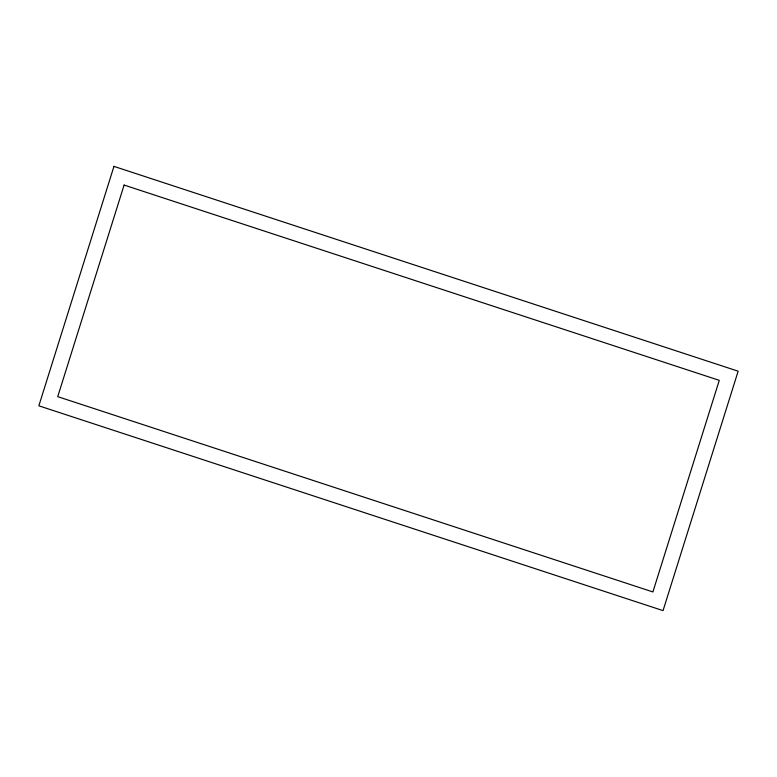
<?xml version="1.0" encoding="UTF-8"?>
<svg xmlns="http://www.w3.org/2000/svg" width="777" height="777" viewBox="0 0 777 777"><rect width="100%" height="100%" fill="white"/><g stroke="black" fill="none" stroke-linecap="round" stroke-linejoin="round"><path stroke-width="1.17" d="M113.957 166.385L38.85 405.808L663.043 610.615L738.15 371.192L113.957 166.385M124.106 185.062L57.731 396.649L652.894 591.938L719.269 380.351L124.106 185.062"/></g></svg>
